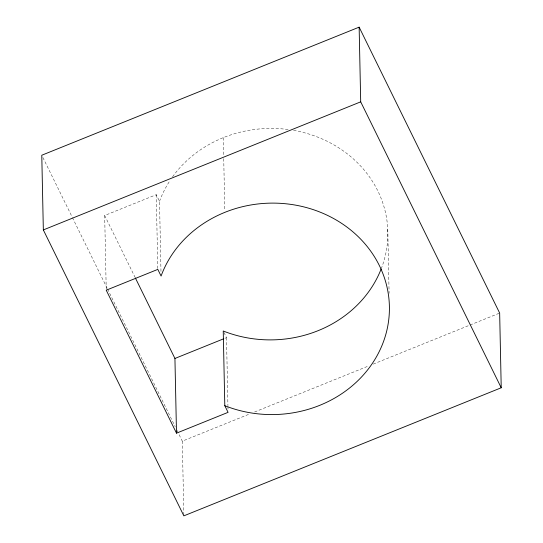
<?xml version="1.0" encoding="UTF-8"?>
<svg xmlns="http://www.w3.org/2000/svg" width="543" height="543" viewBox="0 0 543 543"><rect width="100%" height="100%" fill="white"/><g stroke="black" fill="none" stroke-linecap="round" stroke-linejoin="round"><path stroke-width="0.41" stroke-dasharray="2.71 2.04" d="M106.224 289.358L104.677 215.503L156.248 194.686L159.513 201.344L160.993 271.894M224.945 338.282L226.506 337.651L223.241 330.999M183.846 515.008L182.299 441.154L249.855 413.888M254.572 411.988L368.473 366.016M373.19 364.115L499.662 313.073M104.677 215.503L134.949 277.1M42.897 157.511L72.049 216.82M72.423 217.58L107.175 288.306M107.555 289.066L175.199 426.703M177.066 430.504L182.299 441.154M387.763 229.479L389.1 293.268M223.288 137.65L223.682 156.323M223.73 158.658L224.822 210.793M226.506 337.651L227.931 405.635M227.951 406.476L228.006 408.994M156.248 194.686L157.796 268.547M293.587 130.361A117.145 105.736 -1.2 0 1 381.478 268.147M159.513 201.344A117.145 105.736 -1.2 0 1 170.163 180.296M172.572 176.814A117.145 105.736 -1.2 0 1 288.849 129.614"/><path stroke-width="0.81" d="M359.14 27.15L41.777 155.23L43.338 229.927L183.86 515.85L501.223 387.77L499.662 313.073L359.14 27.15L360.701 101.846L501.223 387.77M43.338 229.927L360.701 101.846M381.193 268.887A117.145 105.736 -1.2 0 1 223.241 330.999L224.802 405.696L228.074 412.347L176.502 433.165L174.934 358.461L223.383 338.913M135.322 277.86L174.934 358.461M176.502 433.165L106.238 290.2L157.809 269.389L161.081 276.041A117.145 105.736 -1.2 0 1 312.7 209.449A117.145 105.736 -1.2 0 1 380.853 348.117A117.145 105.736 -1.2 0 1 224.802 405.696"/></g></svg>
